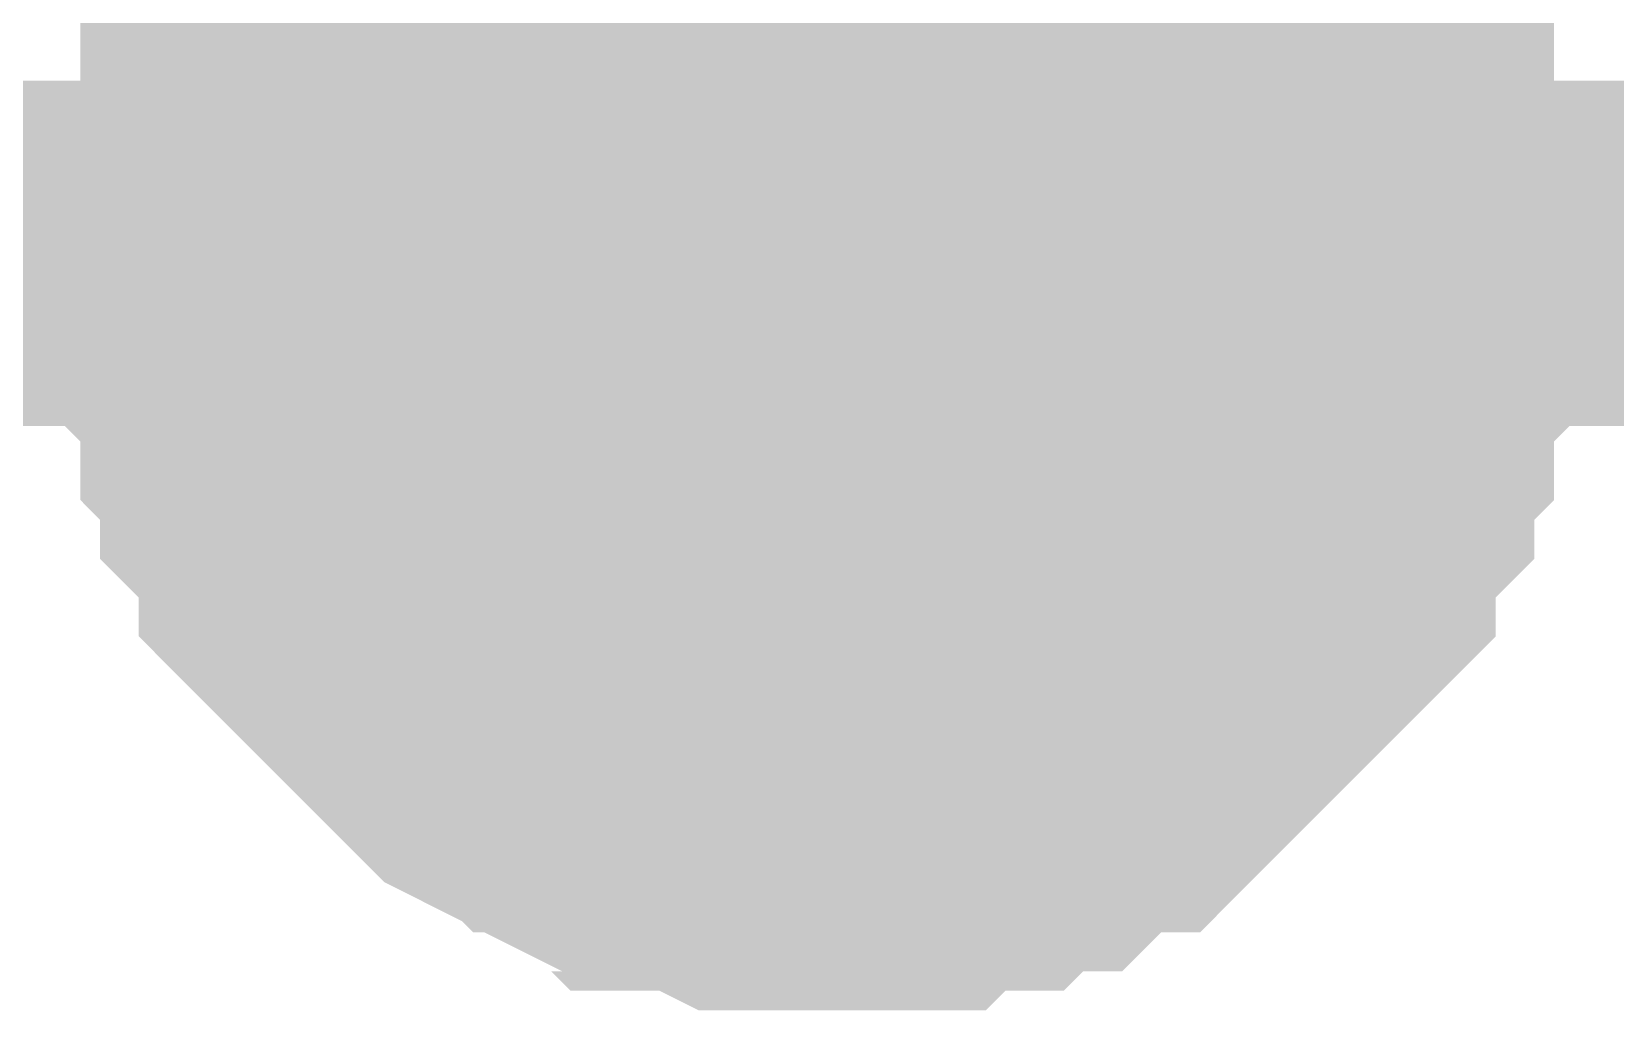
# Model space of a CAD drawing. Header units: inches. Extents: x 0 to 9.5, y -0.01 to 7.51.
# Drawn here: x 7.8723 to 7.9264, y 5.8741 to 5.9076 of the extents above; entities that cross this region are included whole.
import ezdxf

# ---------------------------------------------------------------- set-up
doc = ezdxf.new("R2010")
doc.units = ezdxf.units.IN
doc.header["$MEASUREMENT"] = 0
doc.layers.add('Sheet', color=255, linetype='Continuous')

msp = doc.modelspace()

# ---------------------------------------------------------------- linework, layer by layer
at = {"layer": 'Sheet'}
for points in [[(8.299187, 5.999867, 0.0118, 0.0118, 0), (8.299187, 5.899991, 0.0118, 0.0118, 0), (7.899138, 5.899991, 0.0118, 0.0118, 0), (7.299397, 5.899991, 0.0118, 0.0118, 0)], [(7.899138, 5.999867, 0.0118, 0.0118, 0), (7.899138, 5.899991, 0.0118, 0.0118, 0)], [(7.879169, 5.899991, 0.0118, 0.0118, 0), (7.879169, 5.900657, 0.0118, 0.0118, 0), (7.879169, 5.901989, 0.0118, 0.0118, 0), (7.879169, 5.902654, 0.0118, 0.0118, 0), (7.879835, 5.903986, 0.0118, 0.0118, 0), (7.879835, 5.904652, 0.0118, 0.0118, 0), (7.879835, 5.905984, 0.0118, 0.0118, 0), (7.8805, 5.90665, 0.0118, 0.0118, 0), (7.8805, 5.907315, 0.0118, 0.0118, 0), (7.881166, 5.908647, 0.0118, 0.0118, 0), (7.881832, 5.909313, 0.0118, 0.0118, 0), (7.881832, 5.909979, 0.0118, 0.0118, 0), (7.882497, 5.91131, 0.0118, 0.0118, 0), (7.883163, 5.911976, 0.0118, 0.0118, 0), (7.883828, 5.912642, 0.0118, 0.0118, 0), (7.884494, 5.913308, 0.0118, 0.0118, 0), (7.88516, 5.913974, 0.0118, 0.0118, 0)], [(7.879169, 5.899991, 0.0118, 0.0118, 0), (7.879169, 5.900657, 0.0118, 0.0118, 0), (7.879169, 5.901989, 0.0118, 0.0118, 0), (7.879169, 5.902654, 0.0118, 0.0118, 0), (7.879835, 5.903986, 0.0118, 0.0118, 0), (7.879835, 5.904652, 0.0118, 0.0118, 0), (7.879835, 5.905984, 0.0118, 0.0118, 0), (7.8805, 5.90665, 0.0118, 0.0118, 0), (7.8805, 5.907315, 0.0118, 0.0118, 0), (7.881166, 5.908647, 0.0118, 0.0118, 0), (7.881832, 5.909313, 0.0118, 0.0118, 0), (7.881832, 5.909979, 0.0118, 0.0118, 0), (7.882497, 5.91131, 0.0118, 0.0118, 0), (7.883163, 5.911976, 0.0118, 0.0118, 0), (7.883828, 5.912642, 0.0118, 0.0118, 0), (7.884494, 5.913308, 0.0118, 0.0118, 0), (7.88516, 5.913974, 0.0118, 0.0118, 0)], [(7.879169, 5.899991, 0.0118, 0.0118, 0), (7.879169, 5.900657, 0.0118, 0.0118, 0), (7.879169, 5.901989, 0.0118, 0.0118, 0), (7.879169, 5.902654, 0.0118, 0.0118, 0), (7.879835, 5.903986, 0.0118, 0.0118, 0), (7.879835, 5.904652, 0.0118, 0.0118, 0), (7.879835, 5.905984, 0.0118, 0.0118, 0), (7.8805, 5.90665, 0.0118, 0.0118, 0), (7.8805, 5.907315, 0.0118, 0.0118, 0), (7.881166, 5.908647, 0.0118, 0.0118, 0), (7.881832, 5.909313, 0.0118, 0.0118, 0), (7.881832, 5.909979, 0.0118, 0.0118, 0), (7.882497, 5.91131, 0.0118, 0.0118, 0), (7.883163, 5.911976, 0.0118, 0.0118, 0), (7.883828, 5.912642, 0.0118, 0.0118, 0), (7.884494, 5.913308, 0.0118, 0.0118, 0), (7.88516, 5.913974, 0.0118, 0.0118, 0)], [(7.879169, 5.899991, 0.0118, 0.0118, 0), (7.879169, 5.900657, 0.0118, 0.0118, 0), (7.879169, 5.901989, 0.0118, 0.0118, 0), (7.879169, 5.902654, 0.0118, 0.0118, 0), (7.879835, 5.903986, 0.0118, 0.0118, 0), (7.879835, 5.904652, 0.0118, 0.0118, 0), (7.879835, 5.905984, 0.0118, 0.0118, 0), (7.8805, 5.90665, 0.0118, 0.0118, 0), (7.8805, 5.907315, 0.0118, 0.0118, 0), (7.881166, 5.908647, 0.0118, 0.0118, 0), (7.881832, 5.909313, 0.0118, 0.0118, 0), (7.881832, 5.909979, 0.0118, 0.0118, 0), (7.882497, 5.91131, 0.0118, 0.0118, 0), (7.883163, 5.911976, 0.0118, 0.0118, 0), (7.883828, 5.912642, 0.0118, 0.0118, 0), (7.884494, 5.913308, 0.0118, 0.0118, 0), (7.88516, 5.913974, 0.0118, 0.0118, 0)], [(7.913117, 5.913974, 0.0118, 0.0118, 0), (7.913782, 5.913308, 0.0118, 0.0118, 0), (7.914448, 5.912642, 0.0118, 0.0118, 0), (7.915114, 5.911976, 0.0118, 0.0118, 0), (7.915779, 5.91131, 0.0118, 0.0118, 0), (7.916445, 5.909979, 0.0118, 0.0118, 0), (7.916445, 5.909313, 0.0118, 0.0118, 0), (7.91711, 5.908647, 0.0118, 0.0118, 0), (7.917776, 5.907315, 0.0118, 0.0118, 0), (7.917776, 5.90665, 0.0118, 0.0118, 0), (7.918442, 5.905984, 0.0118, 0.0118, 0), (7.918442, 5.904652, 0.0118, 0.0118, 0), (7.918442, 5.903986, 0.0118, 0.0118, 0), (7.919107, 5.902654, 0.0118, 0.0118, 0), (7.919107, 5.901989, 0.0118, 0.0118, 0), (7.919107, 5.900657, 0.0118, 0.0118, 0), (7.919107, 5.899991, 0.0118, 0.0118, 0)], [(7.913117, 5.913974, 0.0118, 0.0118, 0), (7.913782, 5.913308, 0.0118, 0.0118, 0), (7.914448, 5.912642, 0.0118, 0.0118, 0), (7.915114, 5.911976, 0.0118, 0.0118, 0), (7.915779, 5.91131, 0.0118, 0.0118, 0), (7.916445, 5.909979, 0.0118, 0.0118, 0), (7.916445, 5.909313, 0.0118, 0.0118, 0), (7.91711, 5.908647, 0.0118, 0.0118, 0), (7.917776, 5.907315, 0.0118, 0.0118, 0), (7.917776, 5.90665, 0.0118, 0.0118, 0), (7.918442, 5.905984, 0.0118, 0.0118, 0), (7.918442, 5.904652, 0.0118, 0.0118, 0), (7.918442, 5.903986, 0.0118, 0.0118, 0), (7.919107, 5.902654, 0.0118, 0.0118, 0), (7.919107, 5.901989, 0.0118, 0.0118, 0), (7.919107, 5.900657, 0.0118, 0.0118, 0), (7.919107, 5.899991, 0.0118, 0.0118, 0)], [(7.913117, 5.913974, 0.0118, 0.0118, 0), (7.913782, 5.913308, 0.0118, 0.0118, 0), (7.914448, 5.912642, 0.0118, 0.0118, 0), (7.915114, 5.911976, 0.0118, 0.0118, 0), (7.915779, 5.91131, 0.0118, 0.0118, 0), (7.916445, 5.909979, 0.0118, 0.0118, 0), (7.916445, 5.909313, 0.0118, 0.0118, 0), (7.91711, 5.908647, 0.0118, 0.0118, 0), (7.917776, 5.907315, 0.0118, 0.0118, 0), (7.917776, 5.90665, 0.0118, 0.0118, 0), (7.918442, 5.905984, 0.0118, 0.0118, 0), (7.918442, 5.904652, 0.0118, 0.0118, 0), (7.918442, 5.903986, 0.0118, 0.0118, 0), (7.919107, 5.902654, 0.0118, 0.0118, 0), (7.919107, 5.901989, 0.0118, 0.0118, 0), (7.919107, 5.900657, 0.0118, 0.0118, 0), (7.919107, 5.899991, 0.0118, 0.0118, 0)], [(7.913117, 5.913974, 0.0118, 0.0118, 0), (7.913782, 5.913308, 0.0118, 0.0118, 0), (7.914448, 5.912642, 0.0118, 0.0118, 0), (7.915114, 5.911976, 0.0118, 0.0118, 0), (7.915779, 5.91131, 0.0118, 0.0118, 0), (7.916445, 5.909979, 0.0118, 0.0118, 0), (7.916445, 5.909313, 0.0118, 0.0118, 0), (7.91711, 5.908647, 0.0118, 0.0118, 0), (7.917776, 5.907315, 0.0118, 0.0118, 0), (7.917776, 5.90665, 0.0118, 0.0118, 0), (7.918442, 5.905984, 0.0118, 0.0118, 0), (7.918442, 5.904652, 0.0118, 0.0118, 0), (7.918442, 5.903986, 0.0118, 0.0118, 0), (7.919107, 5.902654, 0.0118, 0.0118, 0), (7.919107, 5.901989, 0.0118, 0.0118, 0), (7.919107, 5.900657, 0.0118, 0.0118, 0), (7.919107, 5.899991, 0.0118, 0.0118, 0)], [(7.879169, 5.899991, 0.0039, 0.0039, 0), (7.879169, 5.900657, 0.0039, 0.0039, 0), (7.879169, 5.901989, 0.0039, 0.0039, 0), (7.879169, 5.902654, 0.0039, 0.0039, 0), (7.879835, 5.903986, 0.0039, 0.0039, 0), (7.879835, 5.904652, 0.0039, 0.0039, 0), (7.879835, 5.905984, 0.0039, 0.0039, 0), (7.8805, 5.90665, 0.0039, 0.0039, 0), (7.8805, 5.907315, 0.0039, 0.0039, 0), (7.881166, 5.908647, 0.0039, 0.0039, 0), (7.881832, 5.909313, 0.0039, 0.0039, 0), (7.881832, 5.909979, 0.0039, 0.0039, 0)], [(7.879169, 5.899991, 0.0039, 0.0039, 0), (7.879169, 5.900657, 0.0039, 0.0039, 0), (7.879169, 5.901989, 0.0039, 0.0039, 0), (7.879169, 5.902654, 0.0039, 0.0039, 0), (7.879835, 5.903986, 0.0039, 0.0039, 0), (7.879835, 5.904652, 0.0039, 0.0039, 0), (7.879835, 5.905984, 0.0039, 0.0039, 0), (7.8805, 5.90665, 0.0039, 0.0039, 0), (7.8805, 5.907315, 0.0039, 0.0039, 0), (7.881166, 5.908647, 0.0039, 0.0039, 0), (7.881832, 5.909313, 0.0039, 0.0039, 0), (7.881832, 5.909979, 0.0039, 0.0039, 0)], [(7.879169, 5.899991, 0.0039, 0.0039, 0), (7.879169, 5.900657, 0.0039, 0.0039, 0), (7.879169, 5.901989, 0.0039, 0.0039, 0), (7.879169, 5.902654, 0.0039, 0.0039, 0), (7.879835, 5.903986, 0.0039, 0.0039, 0), (7.879835, 5.904652, 0.0039, 0.0039, 0), (7.879835, 5.905984, 0.0039, 0.0039, 0), (7.8805, 5.90665, 0.0039, 0.0039, 0), (7.8805, 5.907315, 0.0039, 0.0039, 0), (7.881166, 5.908647, 0.0039, 0.0039, 0), (7.881832, 5.909313, 0.0039, 0.0039, 0), (7.881832, 5.909979, 0.0039, 0.0039, 0)], [(7.879169, 5.899991, 0.0039, 0.0039, 0), (7.879169, 5.900657, 0.0039, 0.0039, 0), (7.879169, 5.901989, 0.0039, 0.0039, 0), (7.879169, 5.902654, 0.0039, 0.0039, 0), (7.879835, 5.903986, 0.0039, 0.0039, 0), (7.879835, 5.904652, 0.0039, 0.0039, 0), (7.879835, 5.905984, 0.0039, 0.0039, 0), (7.8805, 5.90665, 0.0039, 0.0039, 0), (7.8805, 5.907315, 0.0039, 0.0039, 0), (7.881166, 5.908647, 0.0039, 0.0039, 0), (7.881832, 5.909313, 0.0039, 0.0039, 0), (7.881832, 5.909979, 0.0039, 0.0039, 0)], [(7.916445, 5.909979, 0.0039, 0.0039, 0), (7.916445, 5.909313, 0.0039, 0.0039, 0), (7.91711, 5.908647, 0.0039, 0.0039, 0), (7.917776, 5.907315, 0.0039, 0.0039, 0), (7.917776, 5.90665, 0.0039, 0.0039, 0), (7.918442, 5.905984, 0.0039, 0.0039, 0), (7.918442, 5.904652, 0.0039, 0.0039, 0), (7.918442, 5.903986, 0.0039, 0.0039, 0), (7.919107, 5.902654, 0.0039, 0.0039, 0), (7.919107, 5.901989, 0.0039, 0.0039, 0), (7.919107, 5.900657, 0.0039, 0.0039, 0), (7.919107, 5.899991, 0.0039, 0.0039, 0)], [(7.916445, 5.909979, 0.0039, 0.0039, 0), (7.916445, 5.909313, 0.0039, 0.0039, 0), (7.91711, 5.908647, 0.0039, 0.0039, 0), (7.917776, 5.907315, 0.0039, 0.0039, 0), (7.917776, 5.90665, 0.0039, 0.0039, 0), (7.918442, 5.905984, 0.0039, 0.0039, 0), (7.918442, 5.904652, 0.0039, 0.0039, 0), (7.918442, 5.903986, 0.0039, 0.0039, 0), (7.919107, 5.902654, 0.0039, 0.0039, 0), (7.919107, 5.901989, 0.0039, 0.0039, 0), (7.919107, 5.900657, 0.0039, 0.0039, 0), (7.919107, 5.899991, 0.0039, 0.0039, 0)], [(7.916445, 5.909979, 0.0039, 0.0039, 0), (7.916445, 5.909313, 0.0039, 0.0039, 0), (7.91711, 5.908647, 0.0039, 0.0039, 0), (7.917776, 5.907315, 0.0039, 0.0039, 0), (7.917776, 5.90665, 0.0039, 0.0039, 0), (7.918442, 5.905984, 0.0039, 0.0039, 0), (7.918442, 5.904652, 0.0039, 0.0039, 0), (7.918442, 5.903986, 0.0039, 0.0039, 0), (7.919107, 5.902654, 0.0039, 0.0039, 0), (7.919107, 5.901989, 0.0039, 0.0039, 0), (7.919107, 5.900657, 0.0039, 0.0039, 0), (7.919107, 5.899991, 0.0039, 0.0039, 0)], [(7.916445, 5.909979, 0.0039, 0.0039, 0), (7.916445, 5.909313, 0.0039, 0.0039, 0), (7.91711, 5.908647, 0.0039, 0.0039, 0), (7.917776, 5.907315, 0.0039, 0.0039, 0), (7.917776, 5.90665, 0.0039, 0.0039, 0), (7.918442, 5.905984, 0.0039, 0.0039, 0), (7.918442, 5.904652, 0.0039, 0.0039, 0), (7.918442, 5.903986, 0.0039, 0.0039, 0), (7.919107, 5.902654, 0.0039, 0.0039, 0), (7.919107, 5.901989, 0.0039, 0.0039, 0), (7.919107, 5.900657, 0.0039, 0.0039, 0), (7.919107, 5.899991, 0.0039, 0.0039, 0)], [(7.899138, 5.880016, 0.0118, 0.0118, 0), (7.898473, 5.880016, 0.0118, 0.0118, 0), (7.897141, 5.880016, 0.0118, 0.0118, 0), (7.896476, 5.880016, 0.0118, 0.0118, 0), (7.895144, 5.880682, 0.0118, 0.0118, 0), (7.894479, 5.880682, 0.0118, 0.0118, 0), (7.893147, 5.880682, 0.0118, 0.0118, 0), (7.892482, 5.881348, 0.0118, 0.0118, 0), (7.891816, 5.881348, 0.0118, 0.0118, 0), (7.890485, 5.882013, 0.0118, 0.0118, 0), (7.889819, 5.882679, 0.0118, 0.0118, 0), (7.889154, 5.882679, 0.0118, 0.0118, 0), (7.887822, 5.883345, 0.0118, 0.0118, 0), (7.887157, 5.884011, 0.0118, 0.0118, 0), (7.886491, 5.884677, 0.0118, 0.0118, 0), (7.885825, 5.885343, 0.0118, 0.0118, 0), (7.88516, 5.886009, 0.0118, 0.0118, 0), (7.884494, 5.886674, 0.0118, 0.0118, 0), (7.883828, 5.88734, 0.0118, 0.0118, 0), (7.883163, 5.888006, 0.0118, 0.0118, 0), (7.882497, 5.888672, 0.0118, 0.0118, 0), (7.881832, 5.889338, 0.0118, 0.0118, 0), (7.881832, 5.890669, 0.0118, 0.0118, 0), (7.881166, 5.891335, 0.0118, 0.0118, 0), (7.8805, 5.892001, 0.0118, 0.0118, 0), (7.8805, 5.893333, 0.0118, 0.0118, 0), (7.879835, 5.893999, 0.0118, 0.0118, 0), (7.879835, 5.894664, 0.0118, 0.0118, 0), (7.879835, 5.895996, 0.0118, 0.0118, 0), (7.879169, 5.896662, 0.0118, 0.0118, 0), (7.879169, 5.897994, 0.0118, 0.0118, 0), (7.879169, 5.898659, 0.0118, 0.0118, 0), (7.879169, 5.899991, 0.0118, 0.0118, 0)], [(7.879169, 5.899991, 0.0118, 0.0118, 0), (7.879169, 5.899991, 0.0118, 0.0118, 0)], [(7.899138, 5.880016, 0.0118, 0.0118, 0), (7.898473, 5.880016, 0.0118, 0.0118, 0), (7.897141, 5.880016, 0.0118, 0.0118, 0), (7.896476, 5.880016, 0.0118, 0.0118, 0), (7.895144, 5.880682, 0.0118, 0.0118, 0), (7.894479, 5.880682, 0.0118, 0.0118, 0), (7.893147, 5.880682, 0.0118, 0.0118, 0), (7.892482, 5.881348, 0.0118, 0.0118, 0), (7.891816, 5.881348, 0.0118, 0.0118, 0), (7.890485, 5.882013, 0.0118, 0.0118, 0), (7.889819, 5.882679, 0.0118, 0.0118, 0), (7.889154, 5.882679, 0.0118, 0.0118, 0), (7.887822, 5.883345, 0.0118, 0.0118, 0), (7.887157, 5.884011, 0.0118, 0.0118, 0), (7.886491, 5.884677, 0.0118, 0.0118, 0), (7.885825, 5.885343, 0.0118, 0.0118, 0), (7.88516, 5.886009, 0.0118, 0.0118, 0), (7.884494, 5.886674, 0.0118, 0.0118, 0), (7.883828, 5.88734, 0.0118, 0.0118, 0), (7.883163, 5.888006, 0.0118, 0.0118, 0), (7.882497, 5.888672, 0.0118, 0.0118, 0), (7.881832, 5.889338, 0.0118, 0.0118, 0), (7.881832, 5.890669, 0.0118, 0.0118, 0), (7.881166, 5.891335, 0.0118, 0.0118, 0), (7.8805, 5.892001, 0.0118, 0.0118, 0), (7.8805, 5.893333, 0.0118, 0.0118, 0), (7.879835, 5.893999, 0.0118, 0.0118, 0), (7.879835, 5.894664, 0.0118, 0.0118, 0), (7.879835, 5.895996, 0.0118, 0.0118, 0), (7.879169, 5.896662, 0.0118, 0.0118, 0), (7.879169, 5.897994, 0.0118, 0.0118, 0), (7.879169, 5.898659, 0.0118, 0.0118, 0), (7.879169, 5.899991, 0.0118, 0.0118, 0)], [(7.879169, 5.899991, 0.0118, 0.0118, 0), (7.879169, 5.899991, 0.0118, 0.0118, 0)], [(7.899138, 5.880016, 0.0118, 0.0118, 0), (7.898473, 5.880016, 0.0118, 0.0118, 0), (7.897141, 5.880016, 0.0118, 0.0118, 0), (7.896476, 5.880016, 0.0118, 0.0118, 0), (7.895144, 5.880682, 0.0118, 0.0118, 0), (7.894479, 5.880682, 0.0118, 0.0118, 0), (7.893147, 5.880682, 0.0118, 0.0118, 0), (7.892482, 5.881348, 0.0118, 0.0118, 0), (7.891816, 5.881348, 0.0118, 0.0118, 0), (7.890485, 5.882013, 0.0118, 0.0118, 0), (7.889819, 5.882679, 0.0118, 0.0118, 0), (7.889154, 5.882679, 0.0118, 0.0118, 0), (7.887822, 5.883345, 0.0118, 0.0118, 0), (7.887157, 5.884011, 0.0118, 0.0118, 0), (7.886491, 5.884677, 0.0118, 0.0118, 0), (7.885825, 5.885343, 0.0118, 0.0118, 0), (7.88516, 5.886009, 0.0118, 0.0118, 0), (7.884494, 5.886674, 0.0118, 0.0118, 0), (7.883828, 5.88734, 0.0118, 0.0118, 0), (7.883163, 5.888006, 0.0118, 0.0118, 0), (7.882497, 5.888672, 0.0118, 0.0118, 0), (7.881832, 5.889338, 0.0118, 0.0118, 0), (7.881832, 5.890669, 0.0118, 0.0118, 0), (7.881166, 5.891335, 0.0118, 0.0118, 0), (7.8805, 5.892001, 0.0118, 0.0118, 0), (7.8805, 5.893333, 0.0118, 0.0118, 0), (7.879835, 5.893999, 0.0118, 0.0118, 0), (7.879835, 5.894664, 0.0118, 0.0118, 0), (7.879835, 5.895996, 0.0118, 0.0118, 0), (7.879169, 5.896662, 0.0118, 0.0118, 0), (7.879169, 5.897994, 0.0118, 0.0118, 0), (7.879169, 5.898659, 0.0118, 0.0118, 0), (7.879169, 5.899991, 0.0118, 0.0118, 0)], [(7.879169, 5.899991, 0.0118, 0.0118, 0), (7.879169, 5.899991, 0.0118, 0.0118, 0)], [(7.899138, 5.880016, 0.0118, 0.0118, 0), (7.898473, 5.880016, 0.0118, 0.0118, 0), (7.897141, 5.880016, 0.0118, 0.0118, 0), (7.896476, 5.880016, 0.0118, 0.0118, 0), (7.895144, 5.880682, 0.0118, 0.0118, 0), (7.894479, 5.880682, 0.0118, 0.0118, 0), (7.893147, 5.880682, 0.0118, 0.0118, 0), (7.892482, 5.881348, 0.0118, 0.0118, 0), (7.891816, 5.881348, 0.0118, 0.0118, 0), (7.890485, 5.882013, 0.0118, 0.0118, 0), (7.889819, 5.882679, 0.0118, 0.0118, 0), (7.889154, 5.882679, 0.0118, 0.0118, 0), (7.887822, 5.883345, 0.0118, 0.0118, 0), (7.887157, 5.884011, 0.0118, 0.0118, 0), (7.886491, 5.884677, 0.0118, 0.0118, 0), (7.885825, 5.885343, 0.0118, 0.0118, 0), (7.88516, 5.886009, 0.0118, 0.0118, 0), (7.884494, 5.886674, 0.0118, 0.0118, 0), (7.883828, 5.88734, 0.0118, 0.0118, 0), (7.883163, 5.888006, 0.0118, 0.0118, 0), (7.882497, 5.888672, 0.0118, 0.0118, 0), (7.881832, 5.889338, 0.0118, 0.0118, 0), (7.881832, 5.890669, 0.0118, 0.0118, 0), (7.881166, 5.891335, 0.0118, 0.0118, 0), (7.8805, 5.892001, 0.0118, 0.0118, 0), (7.8805, 5.893333, 0.0118, 0.0118, 0), (7.879835, 5.893999, 0.0118, 0.0118, 0), (7.879835, 5.894664, 0.0118, 0.0118, 0), (7.879835, 5.895996, 0.0118, 0.0118, 0), (7.879169, 5.896662, 0.0118, 0.0118, 0), (7.879169, 5.897994, 0.0118, 0.0118, 0), (7.879169, 5.898659, 0.0118, 0.0118, 0), (7.879169, 5.899991, 0.0118, 0.0118, 0)], [(7.879169, 5.899991, 0.0118, 0.0118, 0), (7.879169, 5.899991, 0.0118, 0.0118, 0)], [(7.919107, 5.899991, 0.0118, 0.0118, 0), (7.919107, 5.898659, 0.0118, 0.0118, 0), (7.919107, 5.897994, 0.0118, 0.0118, 0), (7.919107, 5.896662, 0.0118, 0.0118, 0), (7.918442, 5.895996, 0.0118, 0.0118, 0), (7.918442, 5.894664, 0.0118, 0.0118, 0), (7.918442, 5.893999, 0.0118, 0.0118, 0), (7.917776, 5.893333, 0.0118, 0.0118, 0), (7.917776, 5.892001, 0.0118, 0.0118, 0), (7.91711, 5.891335, 0.0118, 0.0118, 0), (7.916445, 5.890669, 0.0118, 0.0118, 0), (7.916445, 5.889338, 0.0118, 0.0118, 0), (7.915779, 5.888672, 0.0118, 0.0118, 0), (7.915114, 5.888006, 0.0118, 0.0118, 0), (7.914448, 5.88734, 0.0118, 0.0118, 0), (7.913782, 5.886674, 0.0118, 0.0118, 0), (7.913117, 5.886009, 0.0118, 0.0118, 0), (7.912451, 5.885343, 0.0118, 0.0118, 0), (7.911785, 5.884677, 0.0118, 0.0118, 0), (7.91112, 5.884011, 0.0118, 0.0118, 0), (7.910454, 5.883345, 0.0118, 0.0118, 0), (7.909788, 5.882679, 0.0118, 0.0118, 0), (7.908457, 5.882679, 0.0118, 0.0118, 0), (7.907791, 5.882013, 0.0118, 0.0118, 0), (7.907126, 5.881348, 0.0118, 0.0118, 0), (7.905795, 5.881348, 0.0118, 0.0118, 0), (7.905129, 5.880682, 0.0118, 0.0118, 0), (7.904463, 5.880682, 0.0118, 0.0118, 0), (7.903132, 5.880682, 0.0118, 0.0118, 0), (7.902466, 5.880016, 0.0118, 0.0118, 0), (7.901135, 5.880016, 0.0118, 0.0118, 0), (7.900469, 5.880016, 0.0118, 0.0118, 0), (7.899138, 5.880016, 0.0118, 0.0118, 0)], [(7.919107, 5.899991, 0.0118, 0.0118, 0), (7.919107, 5.898659, 0.0118, 0.0118, 0), (7.919107, 5.897994, 0.0118, 0.0118, 0), (7.919107, 5.896662, 0.0118, 0.0118, 0), (7.918442, 5.895996, 0.0118, 0.0118, 0), (7.918442, 5.894664, 0.0118, 0.0118, 0), (7.918442, 5.893999, 0.0118, 0.0118, 0), (7.917776, 5.893333, 0.0118, 0.0118, 0), (7.917776, 5.892001, 0.0118, 0.0118, 0), (7.91711, 5.891335, 0.0118, 0.0118, 0), (7.916445, 5.890669, 0.0118, 0.0118, 0), (7.916445, 5.889338, 0.0118, 0.0118, 0), (7.915779, 5.888672, 0.0118, 0.0118, 0), (7.915114, 5.888006, 0.0118, 0.0118, 0), (7.914448, 5.88734, 0.0118, 0.0118, 0), (7.913782, 5.886674, 0.0118, 0.0118, 0), (7.913117, 5.886009, 0.0118, 0.0118, 0), (7.912451, 5.885343, 0.0118, 0.0118, 0), (7.911785, 5.884677, 0.0118, 0.0118, 0), (7.91112, 5.884011, 0.0118, 0.0118, 0), (7.910454, 5.883345, 0.0118, 0.0118, 0), (7.909788, 5.882679, 0.0118, 0.0118, 0), (7.908457, 5.882679, 0.0118, 0.0118, 0), (7.907791, 5.882013, 0.0118, 0.0118, 0), (7.907126, 5.881348, 0.0118, 0.0118, 0), (7.905795, 5.881348, 0.0118, 0.0118, 0), (7.905129, 5.880682, 0.0118, 0.0118, 0), (7.904463, 5.880682, 0.0118, 0.0118, 0), (7.903132, 5.880682, 0.0118, 0.0118, 0), (7.902466, 5.880016, 0.0118, 0.0118, 0), (7.901135, 5.880016, 0.0118, 0.0118, 0), (7.900469, 5.880016, 0.0118, 0.0118, 0), (7.899138, 5.880016, 0.0118, 0.0118, 0)], [(7.919107, 5.899991, 0.0118, 0.0118, 0), (7.919107, 5.898659, 0.0118, 0.0118, 0), (7.919107, 5.897994, 0.0118, 0.0118, 0), (7.919107, 5.896662, 0.0118, 0.0118, 0), (7.918442, 5.895996, 0.0118, 0.0118, 0), (7.918442, 5.894664, 0.0118, 0.0118, 0), (7.918442, 5.893999, 0.0118, 0.0118, 0), (7.917776, 5.893333, 0.0118, 0.0118, 0), (7.917776, 5.892001, 0.0118, 0.0118, 0), (7.91711, 5.891335, 0.0118, 0.0118, 0), (7.916445, 5.890669, 0.0118, 0.0118, 0), (7.916445, 5.889338, 0.0118, 0.0118, 0), (7.915779, 5.888672, 0.0118, 0.0118, 0), (7.915114, 5.888006, 0.0118, 0.0118, 0), (7.914448, 5.88734, 0.0118, 0.0118, 0), (7.913782, 5.886674, 0.0118, 0.0118, 0), (7.913117, 5.886009, 0.0118, 0.0118, 0), (7.912451, 5.885343, 0.0118, 0.0118, 0), (7.911785, 5.884677, 0.0118, 0.0118, 0), (7.91112, 5.884011, 0.0118, 0.0118, 0), (7.910454, 5.883345, 0.0118, 0.0118, 0), (7.909788, 5.882679, 0.0118, 0.0118, 0), (7.908457, 5.882679, 0.0118, 0.0118, 0), (7.907791, 5.882013, 0.0118, 0.0118, 0), (7.907126, 5.881348, 0.0118, 0.0118, 0), (7.905795, 5.881348, 0.0118, 0.0118, 0), (7.905129, 5.880682, 0.0118, 0.0118, 0), (7.904463, 5.880682, 0.0118, 0.0118, 0), (7.903132, 5.880682, 0.0118, 0.0118, 0), (7.902466, 5.880016, 0.0118, 0.0118, 0), (7.901135, 5.880016, 0.0118, 0.0118, 0), (7.900469, 5.880016, 0.0118, 0.0118, 0), (7.899138, 5.880016, 0.0118, 0.0118, 0)], [(7.919107, 5.899991, 0.0118, 0.0118, 0), (7.919107, 5.898659, 0.0118, 0.0118, 0), (7.919107, 5.897994, 0.0118, 0.0118, 0), (7.919107, 5.896662, 0.0118, 0.0118, 0), (7.918442, 5.895996, 0.0118, 0.0118, 0), (7.918442, 5.894664, 0.0118, 0.0118, 0), (7.918442, 5.893999, 0.0118, 0.0118, 0), (7.917776, 5.893333, 0.0118, 0.0118, 0), (7.917776, 5.892001, 0.0118, 0.0118, 0), (7.91711, 5.891335, 0.0118, 0.0118, 0), (7.916445, 5.890669, 0.0118, 0.0118, 0), (7.916445, 5.889338, 0.0118, 0.0118, 0), (7.915779, 5.888672, 0.0118, 0.0118, 0), (7.915114, 5.888006, 0.0118, 0.0118, 0), (7.914448, 5.88734, 0.0118, 0.0118, 0), (7.913782, 5.886674, 0.0118, 0.0118, 0), (7.913117, 5.886009, 0.0118, 0.0118, 0), (7.912451, 5.885343, 0.0118, 0.0118, 0), (7.911785, 5.884677, 0.0118, 0.0118, 0), (7.91112, 5.884011, 0.0118, 0.0118, 0), (7.910454, 5.883345, 0.0118, 0.0118, 0), (7.909788, 5.882679, 0.0118, 0.0118, 0), (7.908457, 5.882679, 0.0118, 0.0118, 0), (7.907791, 5.882013, 0.0118, 0.0118, 0), (7.907126, 5.881348, 0.0118, 0.0118, 0), (7.905795, 5.881348, 0.0118, 0.0118, 0), (7.905129, 5.880682, 0.0118, 0.0118, 0), (7.904463, 5.880682, 0.0118, 0.0118, 0), (7.903132, 5.880682, 0.0118, 0.0118, 0), (7.902466, 5.880016, 0.0118, 0.0118, 0), (7.901135, 5.880016, 0.0118, 0.0118, 0), (7.900469, 5.880016, 0.0118, 0.0118, 0), (7.899138, 5.880016, 0.0118, 0.0118, 0)], [(7.919107, 5.899991, 0.0118, 0.0118, 0), (7.919107, 5.899991, 0.0118, 0.0118, 0), (7.919107, 5.899991, 0.0118, 0.0118, 0), (7.919107, 5.899991, 0.0118, 0.0118, 0), (7.919107, 5.899991, 0.0118, 0.0118, 0), (7.919107, 5.899991, 0.0118, 0.0118, 0), (7.919107, 5.899991, 0.0118, 0.0118, 0), (7.919107, 5.899991, 0.0118, 0.0118, 0), (7.919107, 5.899991, 0.0118, 0.0118, 0), (7.919107, 5.899991, 0.0118, 0.0118, 0), (7.919107, 5.899991, 0.0118, 0.0118, 0), (7.919107, 5.899991, 0.0118, 0.0118, 0), (7.919107, 5.899991, 0.0118, 0.0118, 0), (7.919107, 5.899991, 0.0118, 0.0118, 0), (7.919107, 5.899991, 0.0118, 0.0118, 0), (7.919107, 5.899991, 0.0118, 0.0118, 0), (7.919107, 5.899991, 0.0118, 0.0118, 0), (7.919107, 5.899991, 0.0118, 0.0118, 0), (7.919107, 5.899991, 0.0118, 0.0118, 0), (7.919107, 5.899991, 0.0118, 0.0118, 0), (7.919107, 5.899991, 0.0118, 0.0118, 0), (7.919107, 5.899991, 0.0118, 0.0118, 0), (7.919107, 5.899991, 0.0118, 0.0118, 0), (7.919107, 5.899991, 0.0118, 0.0118, 0), (7.919107, 5.899991, 0.0118, 0.0118, 0), (7.919107, 5.899991, 0.0118, 0.0118, 0), (7.919107, 5.899991, 0.0118, 0.0118, 0), (7.919107, 5.899991, 0.0118, 0.0118, 0), (7.919107, 5.899991, 0.0118, 0.0118, 0), (7.919107, 5.899991, 0.0118, 0.0118, 0), (7.919107, 5.899991, 0.0118, 0.0118, 0), (7.919107, 5.899991, 0.0118, 0.0118, 0), (7.919107, 5.899991, 0.0118, 0.0118, 0)], [(7.919107, 5.899991, 0.0118, 0.0118, 0), (7.919107, 5.899991, 0.0118, 0.0118, 0)], [(7.919107, 5.899991, 0.0118, 0.0118, 0), (7.919107, 5.899991, 0.0118, 0.0118, 0), (7.919107, 5.899991, 0.0118, 0.0118, 0), (7.919107, 5.899991, 0.0118, 0.0118, 0), (7.919107, 5.899991, 0.0118, 0.0118, 0), (7.919107, 5.899991, 0.0118, 0.0118, 0), (7.919107, 5.899991, 0.0118, 0.0118, 0), (7.919107, 5.899991, 0.0118, 0.0118, 0), (7.919107, 5.899991, 0.0118, 0.0118, 0), (7.919107, 5.899991, 0.0118, 0.0118, 0), (7.919107, 5.899991, 0.0118, 0.0118, 0), (7.919107, 5.899991, 0.0118, 0.0118, 0), (7.919107, 5.899991, 0.0118, 0.0118, 0), (7.919107, 5.899991, 0.0118, 0.0118, 0), (7.919107, 5.899991, 0.0118, 0.0118, 0), (7.919107, 5.899991, 0.0118, 0.0118, 0), (7.919107, 5.899991, 0.0118, 0.0118, 0), (7.919107, 5.899991, 0.0118, 0.0118, 0), (7.919107, 5.899991, 0.0118, 0.0118, 0), (7.919107, 5.899991, 0.0118, 0.0118, 0), (7.919107, 5.899991, 0.0118, 0.0118, 0), (7.919107, 5.899991, 0.0118, 0.0118, 0), (7.919107, 5.899991, 0.0118, 0.0118, 0), (7.919107, 5.899991, 0.0118, 0.0118, 0), (7.919107, 5.899991, 0.0118, 0.0118, 0), (7.919107, 5.899991, 0.0118, 0.0118, 0), (7.919107, 5.899991, 0.0118, 0.0118, 0), (7.919107, 5.899991, 0.0118, 0.0118, 0), (7.919107, 5.899991, 0.0118, 0.0118, 0), (7.919107, 5.899991, 0.0118, 0.0118, 0), (7.919107, 5.899991, 0.0118, 0.0118, 0), (7.919107, 5.899991, 0.0118, 0.0118, 0), (7.919107, 5.899991, 0.0118, 0.0118, 0)], [(7.919107, 5.899991, 0.0118, 0.0118, 0), (7.919107, 5.899991, 0.0118, 0.0118, 0)], [(7.919107, 5.899991, 0.0118, 0.0118, 0), (7.919107, 5.899991, 0.0118, 0.0118, 0), (7.919107, 5.899991, 0.0118, 0.0118, 0), (7.919107, 5.899991, 0.0118, 0.0118, 0), (7.919107, 5.899991, 0.0118, 0.0118, 0), (7.919107, 5.899991, 0.0118, 0.0118, 0), (7.919107, 5.899991, 0.0118, 0.0118, 0), (7.919107, 5.899991, 0.0118, 0.0118, 0), (7.919107, 5.899991, 0.0118, 0.0118, 0), (7.919107, 5.899991, 0.0118, 0.0118, 0), (7.919107, 5.899991, 0.0118, 0.0118, 0), (7.919107, 5.899991, 0.0118, 0.0118, 0), (7.919107, 5.899991, 0.0118, 0.0118, 0), (7.919107, 5.899991, 0.0118, 0.0118, 0), (7.919107, 5.899991, 0.0118, 0.0118, 0), (7.919107, 5.899991, 0.0118, 0.0118, 0), (7.919107, 5.899991, 0.0118, 0.0118, 0), (7.919107, 5.899991, 0.0118, 0.0118, 0), (7.919107, 5.899991, 0.0118, 0.0118, 0), (7.919107, 5.899991, 0.0118, 0.0118, 0), (7.919107, 5.899991, 0.0118, 0.0118, 0), (7.919107, 5.899991, 0.0118, 0.0118, 0), (7.919107, 5.899991, 0.0118, 0.0118, 0), (7.919107, 5.899991, 0.0118, 0.0118, 0), (7.919107, 5.899991, 0.0118, 0.0118, 0), (7.919107, 5.899991, 0.0118, 0.0118, 0), (7.919107, 5.899991, 0.0118, 0.0118, 0), (7.919107, 5.899991, 0.0118, 0.0118, 0), (7.919107, 5.899991, 0.0118, 0.0118, 0), (7.919107, 5.899991, 0.0118, 0.0118, 0), (7.919107, 5.899991, 0.0118, 0.0118, 0), (7.919107, 5.899991, 0.0118, 0.0118, 0), (7.919107, 5.899991, 0.0118, 0.0118, 0)], [(7.919107, 5.899991, 0.0118, 0.0118, 0), (7.919107, 5.899991, 0.0118, 0.0118, 0)], [(7.919107, 5.899991, 0.0118, 0.0118, 0), (7.919107, 5.899991, 0.0118, 0.0118, 0), (7.919107, 5.899991, 0.0118, 0.0118, 0), (7.919107, 5.899991, 0.0118, 0.0118, 0), (7.919107, 5.899991, 0.0118, 0.0118, 0), (7.919107, 5.899991, 0.0118, 0.0118, 0), (7.919107, 5.899991, 0.0118, 0.0118, 0), (7.919107, 5.899991, 0.0118, 0.0118, 0), (7.919107, 5.899991, 0.0118, 0.0118, 0), (7.919107, 5.899991, 0.0118, 0.0118, 0), (7.919107, 5.899991, 0.0118, 0.0118, 0), (7.919107, 5.899991, 0.0118, 0.0118, 0), (7.919107, 5.899991, 0.0118, 0.0118, 0), (7.919107, 5.899991, 0.0118, 0.0118, 0), (7.919107, 5.899991, 0.0118, 0.0118, 0), (7.919107, 5.899991, 0.0118, 0.0118, 0), (7.919107, 5.899991, 0.0118, 0.0118, 0), (7.919107, 5.899991, 0.0118, 0.0118, 0), (7.919107, 5.899991, 0.0118, 0.0118, 0), (7.919107, 5.899991, 0.0118, 0.0118, 0), (7.919107, 5.899991, 0.0118, 0.0118, 0), (7.919107, 5.899991, 0.0118, 0.0118, 0), (7.919107, 5.899991, 0.0118, 0.0118, 0), (7.919107, 5.899991, 0.0118, 0.0118, 0), (7.919107, 5.899991, 0.0118, 0.0118, 0), (7.919107, 5.899991, 0.0118, 0.0118, 0), (7.919107, 5.899991, 0.0118, 0.0118, 0), (7.919107, 5.899991, 0.0118, 0.0118, 0), (7.919107, 5.899991, 0.0118, 0.0118, 0), (7.919107, 5.899991, 0.0118, 0.0118, 0), (7.919107, 5.899991, 0.0118, 0.0118, 0), (7.919107, 5.899991, 0.0118, 0.0118, 0), (7.919107, 5.899991, 0.0118, 0.0118, 0)], [(7.919107, 5.899991, 0.0118, 0.0118, 0), (7.919107, 5.899991, 0.0118, 0.0118, 0)], [(7.899138, 5.880016, 0.0039, 0.0039, 0), (7.898473, 5.880016, 0.0039, 0.0039, 0), (7.897141, 5.880016, 0.0039, 0.0039, 0), (7.896476, 5.880016, 0.0039, 0.0039, 0), (7.895144, 5.880682, 0.0039, 0.0039, 0), (7.894479, 5.880682, 0.0039, 0.0039, 0), (7.893147, 5.880682, 0.0039, 0.0039, 0), (7.892482, 5.881348, 0.0039, 0.0039, 0), (7.891816, 5.881348, 0.0039, 0.0039, 0), (7.890485, 5.882013, 0.0039, 0.0039, 0), (7.889819, 5.882679, 0.0039, 0.0039, 0), (7.889154, 5.882679, 0.0039, 0.0039, 0), (7.887822, 5.883345, 0.0039, 0.0039, 0), (7.887157, 5.884011, 0.0039, 0.0039, 0), (7.886491, 5.884677, 0.0039, 0.0039, 0), (7.885825, 5.885343, 0.0039, 0.0039, 0), (7.88516, 5.886009, 0.0039, 0.0039, 0), (7.884494, 5.886674, 0.0039, 0.0039, 0), (7.883828, 5.88734, 0.0039, 0.0039, 0), (7.883163, 5.888006, 0.0039, 0.0039, 0), (7.882497, 5.888672, 0.0039, 0.0039, 0), (7.881832, 5.889338, 0.0039, 0.0039, 0), (7.881832, 5.890669, 0.0039, 0.0039, 0), (7.881166, 5.891335, 0.0039, 0.0039, 0), (7.8805, 5.892001, 0.0039, 0.0039, 0), (7.8805, 5.893333, 0.0039, 0.0039, 0), (7.879835, 5.893999, 0.0039, 0.0039, 0), (7.879835, 5.894664, 0.0039, 0.0039, 0), (7.879835, 5.895996, 0.0039, 0.0039, 0), (7.879169, 5.896662, 0.0039, 0.0039, 0), (7.879169, 5.897994, 0.0039, 0.0039, 0), (7.879169, 5.898659, 0.0039, 0.0039, 0), (7.879169, 5.899991, 0.0039, 0.0039, 0)], [(7.879169, 5.899991, 0.0039, 0.0039, 0), (7.879169, 5.899991, 0.0039, 0.0039, 0)], [(7.899138, 5.880016, 0.0039, 0.0039, 0), (7.898473, 5.880016, 0.0039, 0.0039, 0), (7.897141, 5.880016, 0.0039, 0.0039, 0), (7.896476, 5.880016, 0.0039, 0.0039, 0), (7.895144, 5.880682, 0.0039, 0.0039, 0), (7.894479, 5.880682, 0.0039, 0.0039, 0), (7.893147, 5.880682, 0.0039, 0.0039, 0), (7.892482, 5.881348, 0.0039, 0.0039, 0), (7.891816, 5.881348, 0.0039, 0.0039, 0), (7.890485, 5.882013, 0.0039, 0.0039, 0), (7.889819, 5.882679, 0.0039, 0.0039, 0), (7.889154, 5.882679, 0.0039, 0.0039, 0), (7.887822, 5.883345, 0.0039, 0.0039, 0), (7.887157, 5.884011, 0.0039, 0.0039, 0), (7.886491, 5.884677, 0.0039, 0.0039, 0), (7.885825, 5.885343, 0.0039, 0.0039, 0), (7.88516, 5.886009, 0.0039, 0.0039, 0), (7.884494, 5.886674, 0.0039, 0.0039, 0), (7.883828, 5.88734, 0.0039, 0.0039, 0), (7.883163, 5.888006, 0.0039, 0.0039, 0), (7.882497, 5.888672, 0.0039, 0.0039, 0), (7.881832, 5.889338, 0.0039, 0.0039, 0), (7.881832, 5.890669, 0.0039, 0.0039, 0), (7.881166, 5.891335, 0.0039, 0.0039, 0), (7.8805, 5.892001, 0.0039, 0.0039, 0), (7.8805, 5.893333, 0.0039, 0.0039, 0), (7.879835, 5.893999, 0.0039, 0.0039, 0), (7.879835, 5.894664, 0.0039, 0.0039, 0), (7.879835, 5.895996, 0.0039, 0.0039, 0), (7.879169, 5.896662, 0.0039, 0.0039, 0), (7.879169, 5.897994, 0.0039, 0.0039, 0), (7.879169, 5.898659, 0.0039, 0.0039, 0), (7.879169, 5.899991, 0.0039, 0.0039, 0)], [(7.879169, 5.899991, 0.0039, 0.0039, 0), (7.879169, 5.899991, 0.0039, 0.0039, 0)], [(7.899138, 5.880016, 0.0039, 0.0039, 0), (7.898473, 5.880016, 0.0039, 0.0039, 0), (7.897141, 5.880016, 0.0039, 0.0039, 0), (7.896476, 5.880016, 0.0039, 0.0039, 0), (7.895144, 5.880682, 0.0039, 0.0039, 0), (7.894479, 5.880682, 0.0039, 0.0039, 0), (7.893147, 5.880682, 0.0039, 0.0039, 0), (7.892482, 5.881348, 0.0039, 0.0039, 0), (7.891816, 5.881348, 0.0039, 0.0039, 0), (7.890485, 5.882013, 0.0039, 0.0039, 0), (7.889819, 5.882679, 0.0039, 0.0039, 0), (7.889154, 5.882679, 0.0039, 0.0039, 0), (7.887822, 5.883345, 0.0039, 0.0039, 0), (7.887157, 5.884011, 0.0039, 0.0039, 0), (7.886491, 5.884677, 0.0039, 0.0039, 0), (7.885825, 5.885343, 0.0039, 0.0039, 0), (7.88516, 5.886009, 0.0039, 0.0039, 0), (7.884494, 5.886674, 0.0039, 0.0039, 0), (7.883828, 5.88734, 0.0039, 0.0039, 0), (7.883163, 5.888006, 0.0039, 0.0039, 0), (7.882497, 5.888672, 0.0039, 0.0039, 0), (7.881832, 5.889338, 0.0039, 0.0039, 0), (7.881832, 5.890669, 0.0039, 0.0039, 0), (7.881166, 5.891335, 0.0039, 0.0039, 0), (7.8805, 5.892001, 0.0039, 0.0039, 0), (7.8805, 5.893333, 0.0039, 0.0039, 0), (7.879835, 5.893999, 0.0039, 0.0039, 0), (7.879835, 5.894664, 0.0039, 0.0039, 0), (7.879835, 5.895996, 0.0039, 0.0039, 0), (7.879169, 5.896662, 0.0039, 0.0039, 0), (7.879169, 5.897994, 0.0039, 0.0039, 0), (7.879169, 5.898659, 0.0039, 0.0039, 0), (7.879169, 5.899991, 0.0039, 0.0039, 0)], [(7.879169, 5.899991, 0.0039, 0.0039, 0), (7.879169, 5.899991, 0.0039, 0.0039, 0)], [(7.899138, 5.880016, 0.0039, 0.0039, 0), (7.898473, 5.880016, 0.0039, 0.0039, 0), (7.897141, 5.880016, 0.0039, 0.0039, 0), (7.896476, 5.880016, 0.0039, 0.0039, 0), (7.895144, 5.880682, 0.0039, 0.0039, 0), (7.894479, 5.880682, 0.0039, 0.0039, 0), (7.893147, 5.880682, 0.0039, 0.0039, 0), (7.892482, 5.881348, 0.0039, 0.0039, 0), (7.891816, 5.881348, 0.0039, 0.0039, 0), (7.890485, 5.882013, 0.0039, 0.0039, 0), (7.889819, 5.882679, 0.0039, 0.0039, 0), (7.889154, 5.882679, 0.0039, 0.0039, 0), (7.887822, 5.883345, 0.0039, 0.0039, 0), (7.887157, 5.884011, 0.0039, 0.0039, 0), (7.886491, 5.884677, 0.0039, 0.0039, 0), (7.885825, 5.885343, 0.0039, 0.0039, 0), (7.88516, 5.886009, 0.0039, 0.0039, 0), (7.884494, 5.886674, 0.0039, 0.0039, 0), (7.883828, 5.88734, 0.0039, 0.0039, 0), (7.883163, 5.888006, 0.0039, 0.0039, 0), (7.882497, 5.888672, 0.0039, 0.0039, 0), (7.881832, 5.889338, 0.0039, 0.0039, 0), (7.881832, 5.890669, 0.0039, 0.0039, 0), (7.881166, 5.891335, 0.0039, 0.0039, 0), (7.8805, 5.892001, 0.0039, 0.0039, 0), (7.8805, 5.893333, 0.0039, 0.0039, 0), (7.879835, 5.893999, 0.0039, 0.0039, 0), (7.879835, 5.894664, 0.0039, 0.0039, 0), (7.879835, 5.895996, 0.0039, 0.0039, 0), (7.879169, 5.896662, 0.0039, 0.0039, 0), (7.879169, 5.897994, 0.0039, 0.0039, 0), (7.879169, 5.898659, 0.0039, 0.0039, 0), (7.879169, 5.899991, 0.0039, 0.0039, 0)], [(7.879169, 5.899991, 0.0039, 0.0039, 0), (7.879169, 5.899991, 0.0039, 0.0039, 0)], [(7.919107, 5.899991, 0.0039, 0.0039, 0), (7.919107, 5.898659, 0.0039, 0.0039, 0), (7.919107, 5.897994, 0.0039, 0.0039, 0), (7.919107, 5.896662, 0.0039, 0.0039, 0), (7.918442, 5.895996, 0.0039, 0.0039, 0), (7.918442, 5.894664, 0.0039, 0.0039, 0), (7.918442, 5.893999, 0.0039, 0.0039, 0), (7.917776, 5.893333, 0.0039, 0.0039, 0), (7.917776, 5.892001, 0.0039, 0.0039, 0), (7.91711, 5.891335, 0.0039, 0.0039, 0), (7.916445, 5.890669, 0.0039, 0.0039, 0), (7.916445, 5.889338, 0.0039, 0.0039, 0), (7.915779, 5.888672, 0.0039, 0.0039, 0), (7.915114, 5.888006, 0.0039, 0.0039, 0), (7.914448, 5.88734, 0.0039, 0.0039, 0), (7.913782, 5.886674, 0.0039, 0.0039, 0), (7.913117, 5.886009, 0.0039, 0.0039, 0), (7.912451, 5.885343, 0.0039, 0.0039, 0), (7.911785, 5.884677, 0.0039, 0.0039, 0), (7.91112, 5.884011, 0.0039, 0.0039, 0), (7.910454, 5.883345, 0.0039, 0.0039, 0), (7.909788, 5.882679, 0.0039, 0.0039, 0), (7.908457, 5.882679, 0.0039, 0.0039, 0), (7.907791, 5.882013, 0.0039, 0.0039, 0), (7.907126, 5.881348, 0.0039, 0.0039, 0), (7.905795, 5.881348, 0.0039, 0.0039, 0), (7.905129, 5.880682, 0.0039, 0.0039, 0), (7.904463, 5.880682, 0.0039, 0.0039, 0), (7.903132, 5.880682, 0.0039, 0.0039, 0), (7.902466, 5.880016, 0.0039, 0.0039, 0), (7.901135, 5.880016, 0.0039, 0.0039, 0), (7.900469, 5.880016, 0.0039, 0.0039, 0), (7.899138, 5.880016, 0.0039, 0.0039, 0)], [(7.919107, 5.899991, 0.0039, 0.0039, 0), (7.919107, 5.898659, 0.0039, 0.0039, 0), (7.919107, 5.897994, 0.0039, 0.0039, 0), (7.919107, 5.896662, 0.0039, 0.0039, 0), (7.918442, 5.895996, 0.0039, 0.0039, 0), (7.918442, 5.894664, 0.0039, 0.0039, 0), (7.918442, 5.893999, 0.0039, 0.0039, 0), (7.917776, 5.893333, 0.0039, 0.0039, 0), (7.917776, 5.892001, 0.0039, 0.0039, 0), (7.91711, 5.891335, 0.0039, 0.0039, 0), (7.916445, 5.890669, 0.0039, 0.0039, 0), (7.916445, 5.889338, 0.0039, 0.0039, 0), (7.915779, 5.888672, 0.0039, 0.0039, 0), (7.915114, 5.888006, 0.0039, 0.0039, 0), (7.914448, 5.88734, 0.0039, 0.0039, 0), (7.913782, 5.886674, 0.0039, 0.0039, 0), (7.913117, 5.886009, 0.0039, 0.0039, 0), (7.912451, 5.885343, 0.0039, 0.0039, 0), (7.911785, 5.884677, 0.0039, 0.0039, 0), (7.91112, 5.884011, 0.0039, 0.0039, 0), (7.910454, 5.883345, 0.0039, 0.0039, 0), (7.909788, 5.882679, 0.0039, 0.0039, 0), (7.908457, 5.882679, 0.0039, 0.0039, 0), (7.907791, 5.882013, 0.0039, 0.0039, 0), (7.907126, 5.881348, 0.0039, 0.0039, 0), (7.905795, 5.881348, 0.0039, 0.0039, 0), (7.905129, 5.880682, 0.0039, 0.0039, 0), (7.904463, 5.880682, 0.0039, 0.0039, 0), (7.903132, 5.880682, 0.0039, 0.0039, 0), (7.902466, 5.880016, 0.0039, 0.0039, 0), (7.901135, 5.880016, 0.0039, 0.0039, 0), (7.900469, 5.880016, 0.0039, 0.0039, 0), (7.899138, 5.880016, 0.0039, 0.0039, 0)], [(7.919107, 5.899991, 0.0039, 0.0039, 0), (7.919107, 5.898659, 0.0039, 0.0039, 0), (7.919107, 5.897994, 0.0039, 0.0039, 0), (7.919107, 5.896662, 0.0039, 0.0039, 0), (7.918442, 5.895996, 0.0039, 0.0039, 0), (7.918442, 5.894664, 0.0039, 0.0039, 0), (7.918442, 5.893999, 0.0039, 0.0039, 0), (7.917776, 5.893333, 0.0039, 0.0039, 0), (7.917776, 5.892001, 0.0039, 0.0039, 0), (7.91711, 5.891335, 0.0039, 0.0039, 0), (7.916445, 5.890669, 0.0039, 0.0039, 0), (7.916445, 5.889338, 0.0039, 0.0039, 0), (7.915779, 5.888672, 0.0039, 0.0039, 0), (7.915114, 5.888006, 0.0039, 0.0039, 0), (7.914448, 5.88734, 0.0039, 0.0039, 0), (7.913782, 5.886674, 0.0039, 0.0039, 0), (7.913117, 5.886009, 0.0039, 0.0039, 0), (7.912451, 5.885343, 0.0039, 0.0039, 0), (7.911785, 5.884677, 0.0039, 0.0039, 0), (7.91112, 5.884011, 0.0039, 0.0039, 0), (7.910454, 5.883345, 0.0039, 0.0039, 0), (7.909788, 5.882679, 0.0039, 0.0039, 0), (7.908457, 5.882679, 0.0039, 0.0039, 0), (7.907791, 5.882013, 0.0039, 0.0039, 0), (7.907126, 5.881348, 0.0039, 0.0039, 0), (7.905795, 5.881348, 0.0039, 0.0039, 0), (7.905129, 5.880682, 0.0039, 0.0039, 0), (7.904463, 5.880682, 0.0039, 0.0039, 0), (7.903132, 5.880682, 0.0039, 0.0039, 0), (7.902466, 5.880016, 0.0039, 0.0039, 0), (7.901135, 5.880016, 0.0039, 0.0039, 0), (7.900469, 5.880016, 0.0039, 0.0039, 0), (7.899138, 5.880016, 0.0039, 0.0039, 0)], [(7.919107, 5.899991, 0.0039, 0.0039, 0), (7.919107, 5.898659, 0.0039, 0.0039, 0), (7.919107, 5.897994, 0.0039, 0.0039, 0), (7.919107, 5.896662, 0.0039, 0.0039, 0), (7.918442, 5.895996, 0.0039, 0.0039, 0), (7.918442, 5.894664, 0.0039, 0.0039, 0), (7.918442, 5.893999, 0.0039, 0.0039, 0), (7.917776, 5.893333, 0.0039, 0.0039, 0), (7.917776, 5.892001, 0.0039, 0.0039, 0), (7.91711, 5.891335, 0.0039, 0.0039, 0), (7.916445, 5.890669, 0.0039, 0.0039, 0), (7.916445, 5.889338, 0.0039, 0.0039, 0), (7.915779, 5.888672, 0.0039, 0.0039, 0), (7.915114, 5.888006, 0.0039, 0.0039, 0), (7.914448, 5.88734, 0.0039, 0.0039, 0), (7.913782, 5.886674, 0.0039, 0.0039, 0), (7.913117, 5.886009, 0.0039, 0.0039, 0), (7.912451, 5.885343, 0.0039, 0.0039, 0), (7.911785, 5.884677, 0.0039, 0.0039, 0), (7.91112, 5.884011, 0.0039, 0.0039, 0), (7.910454, 5.883345, 0.0039, 0.0039, 0), (7.909788, 5.882679, 0.0039, 0.0039, 0), (7.908457, 5.882679, 0.0039, 0.0039, 0), (7.907791, 5.882013, 0.0039, 0.0039, 0), (7.907126, 5.881348, 0.0039, 0.0039, 0), (7.905795, 5.881348, 0.0039, 0.0039, 0), (7.905129, 5.880682, 0.0039, 0.0039, 0), (7.904463, 5.880682, 0.0039, 0.0039, 0), (7.903132, 5.880682, 0.0039, 0.0039, 0), (7.902466, 5.880016, 0.0039, 0.0039, 0), (7.901135, 5.880016, 0.0039, 0.0039, 0), (7.900469, 5.880016, 0.0039, 0.0039, 0), (7.899138, 5.880016, 0.0039, 0.0039, 0)], [(7.919107, 5.899991, 0.0039, 0.0039, 0), (7.919107, 5.899991, 0.0039, 0.0039, 0), (7.919107, 5.899991, 0.0039, 0.0039, 0), (7.919107, 5.899991, 0.0039, 0.0039, 0), (7.919107, 5.899991, 0.0039, 0.0039, 0), (7.919107, 5.899991, 0.0039, 0.0039, 0), (7.919107, 5.899991, 0.0039, 0.0039, 0), (7.919107, 5.899991, 0.0039, 0.0039, 0), (7.919107, 5.899991, 0.0039, 0.0039, 0), (7.919107, 5.899991, 0.0039, 0.0039, 0), (7.919107, 5.899991, 0.0039, 0.0039, 0), (7.919107, 5.899991, 0.0039, 0.0039, 0), (7.919107, 5.899991, 0.0039, 0.0039, 0), (7.919107, 5.899991, 0.0039, 0.0039, 0), (7.919107, 5.899991, 0.0039, 0.0039, 0), (7.919107, 5.899991, 0.0039, 0.0039, 0), (7.919107, 5.899991, 0.0039, 0.0039, 0), (7.919107, 5.899991, 0.0039, 0.0039, 0), (7.919107, 5.899991, 0.0039, 0.0039, 0), (7.919107, 5.899991, 0.0039, 0.0039, 0), (7.919107, 5.899991, 0.0039, 0.0039, 0), (7.919107, 5.899991, 0.0039, 0.0039, 0), (7.919107, 5.899991, 0.0039, 0.0039, 0), (7.919107, 5.899991, 0.0039, 0.0039, 0), (7.919107, 5.899991, 0.0039, 0.0039, 0), (7.919107, 5.899991, 0.0039, 0.0039, 0), (7.919107, 5.899991, 0.0039, 0.0039, 0), (7.919107, 5.899991, 0.0039, 0.0039, 0), (7.919107, 5.899991, 0.0039, 0.0039, 0), (7.919107, 5.899991, 0.0039, 0.0039, 0), (7.919107, 5.899991, 0.0039, 0.0039, 0), (7.919107, 5.899991, 0.0039, 0.0039, 0), (7.919107, 5.899991, 0.0039, 0.0039, 0)], [(7.919107, 5.899991, 0.0039, 0.0039, 0), (7.919107, 5.899991, 0.0039, 0.0039, 0)], [(7.919107, 5.899991, 0.0039, 0.0039, 0), (7.919107, 5.899991, 0.0039, 0.0039, 0), (7.919107, 5.899991, 0.0039, 0.0039, 0), (7.919107, 5.899991, 0.0039, 0.0039, 0), (7.919107, 5.899991, 0.0039, 0.0039, 0), (7.919107, 5.899991, 0.0039, 0.0039, 0), (7.919107, 5.899991, 0.0039, 0.0039, 0), (7.919107, 5.899991, 0.0039, 0.0039, 0), (7.919107, 5.899991, 0.0039, 0.0039, 0), (7.919107, 5.899991, 0.0039, 0.0039, 0), (7.919107, 5.899991, 0.0039, 0.0039, 0), (7.919107, 5.899991, 0.0039, 0.0039, 0), (7.919107, 5.899991, 0.0039, 0.0039, 0), (7.919107, 5.899991, 0.0039, 0.0039, 0), (7.919107, 5.899991, 0.0039, 0.0039, 0), (7.919107, 5.899991, 0.0039, 0.0039, 0), (7.919107, 5.899991, 0.0039, 0.0039, 0), (7.919107, 5.899991, 0.0039, 0.0039, 0), (7.919107, 5.899991, 0.0039, 0.0039, 0), (7.919107, 5.899991, 0.0039, 0.0039, 0), (7.919107, 5.899991, 0.0039, 0.0039, 0), (7.919107, 5.899991, 0.0039, 0.0039, 0), (7.919107, 5.899991, 0.0039, 0.0039, 0), (7.919107, 5.899991, 0.0039, 0.0039, 0), (7.919107, 5.899991, 0.0039, 0.0039, 0), (7.919107, 5.899991, 0.0039, 0.0039, 0), (7.919107, 5.899991, 0.0039, 0.0039, 0), (7.919107, 5.899991, 0.0039, 0.0039, 0), (7.919107, 5.899991, 0.0039, 0.0039, 0), (7.919107, 5.899991, 0.0039, 0.0039, 0), (7.919107, 5.899991, 0.0039, 0.0039, 0), (7.919107, 5.899991, 0.0039, 0.0039, 0), (7.919107, 5.899991, 0.0039, 0.0039, 0)], [(7.919107, 5.899991, 0.0039, 0.0039, 0), (7.919107, 5.899991, 0.0039, 0.0039, 0)], [(7.919107, 5.899991, 0.0039, 0.0039, 0), (7.919107, 5.899991, 0.0039, 0.0039, 0), (7.919107, 5.899991, 0.0039, 0.0039, 0), (7.919107, 5.899991, 0.0039, 0.0039, 0), (7.919107, 5.899991, 0.0039, 0.0039, 0), (7.919107, 5.899991, 0.0039, 0.0039, 0), (7.919107, 5.899991, 0.0039, 0.0039, 0), (7.919107, 5.899991, 0.0039, 0.0039, 0), (7.919107, 5.899991, 0.0039, 0.0039, 0), (7.919107, 5.899991, 0.0039, 0.0039, 0), (7.919107, 5.899991, 0.0039, 0.0039, 0), (7.919107, 5.899991, 0.0039, 0.0039, 0), (7.919107, 5.899991, 0.0039, 0.0039, 0), (7.919107, 5.899991, 0.0039, 0.0039, 0), (7.919107, 5.899991, 0.0039, 0.0039, 0), (7.919107, 5.899991, 0.0039, 0.0039, 0), (7.919107, 5.899991, 0.0039, 0.0039, 0), (7.919107, 5.899991, 0.0039, 0.0039, 0), (7.919107, 5.899991, 0.0039, 0.0039, 0), (7.919107, 5.899991, 0.0039, 0.0039, 0), (7.919107, 5.899991, 0.0039, 0.0039, 0), (7.919107, 5.899991, 0.0039, 0.0039, 0), (7.919107, 5.899991, 0.0039, 0.0039, 0), (7.919107, 5.899991, 0.0039, 0.0039, 0), (7.919107, 5.899991, 0.0039, 0.0039, 0), (7.919107, 5.899991, 0.0039, 0.0039, 0), (7.919107, 5.899991, 0.0039, 0.0039, 0), (7.919107, 5.899991, 0.0039, 0.0039, 0), (7.919107, 5.899991, 0.0039, 0.0039, 0), (7.919107, 5.899991, 0.0039, 0.0039, 0), (7.919107, 5.899991, 0.0039, 0.0039, 0), (7.919107, 5.899991, 0.0039, 0.0039, 0), (7.919107, 5.899991, 0.0039, 0.0039, 0)], [(7.919107, 5.899991, 0.0039, 0.0039, 0), (7.919107, 5.899991, 0.0039, 0.0039, 0)], [(7.919107, 5.899991, 0.0039, 0.0039, 0), (7.919107, 5.899991, 0.0039, 0.0039, 0), (7.919107, 5.899991, 0.0039, 0.0039, 0), (7.919107, 5.899991, 0.0039, 0.0039, 0), (7.919107, 5.899991, 0.0039, 0.0039, 0), (7.919107, 5.899991, 0.0039, 0.0039, 0), (7.919107, 5.899991, 0.0039, 0.0039, 0), (7.919107, 5.899991, 0.0039, 0.0039, 0), (7.919107, 5.899991, 0.0039, 0.0039, 0), (7.919107, 5.899991, 0.0039, 0.0039, 0), (7.919107, 5.899991, 0.0039, 0.0039, 0), (7.919107, 5.899991, 0.0039, 0.0039, 0), (7.919107, 5.899991, 0.0039, 0.0039, 0), (7.919107, 5.899991, 0.0039, 0.0039, 0), (7.919107, 5.899991, 0.0039, 0.0039, 0), (7.919107, 5.899991, 0.0039, 0.0039, 0), (7.919107, 5.899991, 0.0039, 0.0039, 0), (7.919107, 5.899991, 0.0039, 0.0039, 0), (7.919107, 5.899991, 0.0039, 0.0039, 0), (7.919107, 5.899991, 0.0039, 0.0039, 0), (7.919107, 5.899991, 0.0039, 0.0039, 0), (7.919107, 5.899991, 0.0039, 0.0039, 0), (7.919107, 5.899991, 0.0039, 0.0039, 0), (7.919107, 5.899991, 0.0039, 0.0039, 0), (7.919107, 5.899991, 0.0039, 0.0039, 0), (7.919107, 5.899991, 0.0039, 0.0039, 0), (7.919107, 5.899991, 0.0039, 0.0039, 0), (7.919107, 5.899991, 0.0039, 0.0039, 0), (7.919107, 5.899991, 0.0039, 0.0039, 0), (7.919107, 5.899991, 0.0039, 0.0039, 0), (7.919107, 5.899991, 0.0039, 0.0039, 0), (7.919107, 5.899991, 0.0039, 0.0039, 0), (7.919107, 5.899991, 0.0039, 0.0039, 0)], [(7.919107, 5.899991, 0.0039, 0.0039, 0), (7.919107, 5.899991, 0.0039, 0.0039, 0)]]:
    msp.add_lwpolyline(points, format="xyseb", dxfattribs=at)
msp.add_lwpolyline([(7.89, 5.9, 0.02, 0.02, 1), (7.91, 5.9, 0.02, 0.02, 1)], format="xyseb", close=True, dxfattribs=at)

doc.saveas('drawing.dxf')
